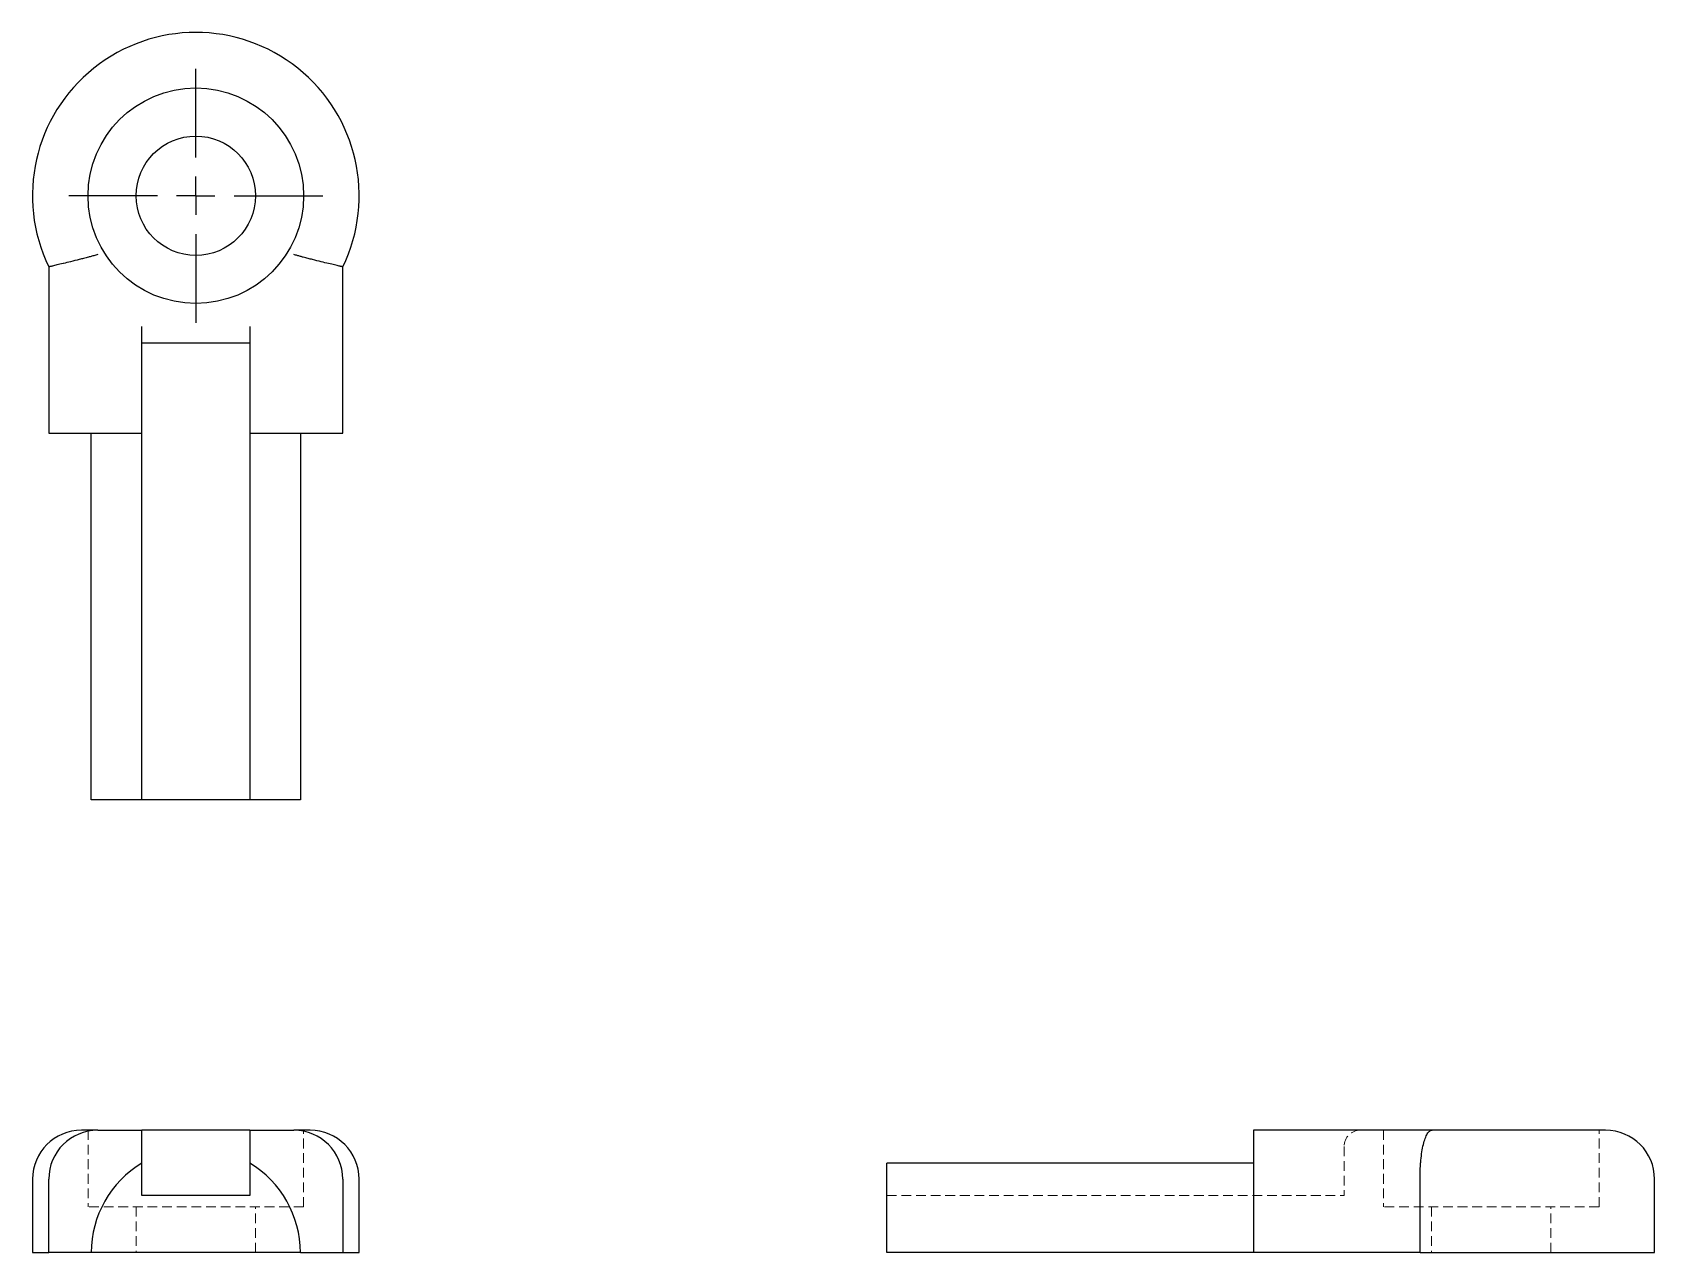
# Model space of a CAD drawing. Header units: millimetres. Extents: x 62 to 273, y 49 to 208.
import ezdxf

# ---------------------------------------------------------------- set-up
doc = ezdxf.new("R2010")
doc.units = ezdxf.units.MM
doc.linetypes.add('HIDDEN', pattern=[1.905, 1.27, -0.635])
doc.layers.add('10', color=7, linetype='Continuous')

# ---------------------------------------------------------------- blocks, each defined once
blk = doc.blocks.new('SW_CENTERMARKSYMBOL_0')
at = {"layer": '10', "color": 0}
for p, q in [((0, 5), (0, 16.54)), ((0, 0), (0, 2.5)), ((-5, 0), (-16.54, 0)), ((0, 0), (-2.5, 0)), ((0, 0), (0, -2.5)), ((0, 0), (2.5, 0)), ((5, 0), (16.54, 0)), ((0, -5), (0, -16.54))]:
    blk.add_line(p, q, dxfattribs=at)

msp = doc.modelspace()

# ---------------------------------------------------------------- linework, layer by layer
at = {"color": 7, "linetype": 'Continuous', "lineweight": 25}
for p, q in [((63.85, 177.45), (63.85, 155.77)), ((102.15, 155.77), (102.15, 177.45)), ((75.98, 155.77), (75.98, 169.7)), ((90.02, 169.7), (90.02, 155.77)), ((75.98, 167.57), (90.02, 167.57)), ((69.38, 108), (69.38, 155.77)), ((70.23, 155.77), (75.98, 155.77)), ((75.98, 108), (75.98, 155.77)), ((90.02, 155.77), (95.77, 155.77)), ((90.02, 155.77), (90.02, 108)), ((96.62, 155.77), (96.62, 108)), ((75.98, 108), (69.38, 108)), ((90.02, 108), (75.98, 108)), ((96.62, 108), (90.02, 108)), ((70.23, 64.98), (68.11, 64.98)), ((70.23, 64.98), (75.98, 64.98)), ((75.98, 60.69), (75.98, 64.98)), ((90.02, 64.98), (75.98, 64.98)), ((90.02, 64.98), (95.77, 64.98)), ((90.02, 64.98), (90.02, 60.69)), ((97.89, 64.98), (95.77, 64.98)), ((220.77, 64.98), (220.77, 58.59)), ((244.05, 64.98), (220.77, 64.98)), ((266.62, 64.98), (244.05, 64.98)), ((75.98, 56.47), (75.98, 60.69)), ((90.02, 60.69), (90.02, 56.47)), ((173, 49.02), (173, 60.69)), ((220.77, 60.69), (173, 60.69)), ((61.72, 58.59), (61.72, 49.02)), ((63.85, 49.02), (63.85, 58.59)), ((102.15, 58.59), (102.15, 49.02)), ((104.28, 49.02), (104.28, 58.59)), ((220.77, 58.59), (220.77, 49.02)), ((242.45, 49.02), (242.45, 58.59)), ((273, 49.02), (273, 58.59)), ((90.02, 56.47), (75.98, 56.47)), ((61.72, 49.02), (63.85, 49.02)), ((69.38, 49.02), (63.85, 49.02)), ((96.62, 49.02), (69.38, 49.02)), ((96.62, 49.02), (102.15, 49.02)), ((102.15, 49.02), (104.28, 49.02)), ((220.77, 49.02), (173, 49.02)), ((242.45, 49.02), (220.77, 49.02)), ((242.45, 49.02), (273, 49.02))]:
    msp.add_line(p, q, dxfattribs=at)
at = {"color": 7, "linetype": 'HIDDEN', "lineweight": 18}
for p, q in [((68.96, 64.98), (68.96, 54.98)), ((97.04, 54.98), (97.04, 64.98)), ((237.68, 64.98), (237.68, 54.98)), ((265.77, 54.98), (265.77, 64.98)), ((232.57, 62.85), (232.57, 56.47)), ((97.04, 54.98), (68.96, 54.98)), ((75.23, 54.98), (75.23, 49.02)), ((90.77, 49.02), (90.77, 54.98)), ((173, 56.47), (232.57, 56.47)), ((265.77, 54.98), (237.68, 54.98)), ((243.96, 54.98), (243.96, 49.02)), ((259.49, 49.02), (259.49, 54.98))]:
    msp.add_line(p, q, dxfattribs=at)
at = {"color": 7, "linetype": 'Continuous', "lineweight": 25, "flags": 128}
for points in [[(63.85, 155.77), (63.9, 155.77), (64.04, 155.77), (64.27, 155.77), (64.58, 155.77), (64.98, 155.77), (65.46, 155.77), (66, 155.77), (66.61, 155.77), (67.27, 155.77), (67.97, 155.77), (68.71, 155.77), (69.46, 155.77), (70.23, 155.77)], [(95.77, 155.77), (96.54, 155.77), (97.29, 155.77), (98.03, 155.77), (98.73, 155.77), (99.39, 155.77), (100, 155.77), (100.54, 155.77), (101.02, 155.77), (101.42, 155.77), (101.73, 155.77), (101.96, 155.77), (102.1, 155.77), (102.15, 155.77)]]:
    msp.add_lwpolyline(points, dxfattribs=at)
at = {"color": 7, "linetype": 'Continuous', "lineweight": 25}
for radius in [14.04, 7.77]:
    msp.add_circle((83, 186.72), radius, dxfattribs=at)
for centre, radius, start, end in [((83, 186.72), 21.28, 334.1581, 205.8419), ((68.11, 58.59), 6.38, 90, 180), ((70.23, 58.59), 6.38, 90, 180), ((95.77, 58.59), 6.38, 0, 90), ((97.89, 58.59), 6.38, 0, 90), ((266.62, 58.59), 6.38, 0, 90), ((83, 49.02), 13.62, 121.0392, 180), ((83, 49.02), 13.62, 0, 58.9608)]:
    msp.add_arc(centre, radius, start, end, dxfattribs=at)
at = {"color": 7, "linetype": 'HIDDEN', "lineweight": 18}
msp.add_arc((234.7, 62.85), 2.13, 90, 180, dxfattribs=at)
at = {"color": 7, "linetype": 'Continuous', "lineweight": 25}
for points, knots in [([(70.23, 179.05), (70.15, 179.03), (69.97, 178.98), (69.72, 178.91), (69.48, 178.84), (69.24, 178.78), (68.88, 178.68), (68.4, 178.56), (67.61, 178.36), (66.7, 178.13), (66.03, 177.96), (65.43, 177.82), (64.89, 177.69), (64.42, 177.58), (64.16, 177.52), (64.02, 177.49), (63.92, 177.47), (63.86, 177.45), (63.85, 177.45), (63.85, 177.45)], [0, 0, 0, 0, 0.026735, 0.052644, 0.077726, 0.101983, 0.125414, 0.189628, 0.250775, 0.379215, 0.500561, 0.505431, 0.630767, 0.752593, 0.802448, 0.8521, 0.901566, 0.950861, 1, 1, 1, 1]), ([(102.15, 177.45), (102.15, 177.45), (102.15, 177.45), (102.13, 177.45), (102.11, 177.46), (102.07, 177.47), (102.03, 177.48), (101.97, 177.49), (101.91, 177.5), (101.84, 177.52), (101.75, 177.54), (101.54, 177.59), (101.11, 177.69), (100.31, 177.88), (99.34, 178.12), (98.41, 178.35), (97.62, 178.55), (97.08, 178.69), (96.61, 178.82), (96.2, 178.93), (95.91, 179.01), (95.77, 179.05)], [0, 0, 0, 0, 0.0245548, 0.0491466, 0.0737774, 0.0984493, 0.1231641, 0.1479239, 0.1727306, 0.1975861, 0.2224925, 0.2474515, 0.3692721, 0.4946077, 0.6171231, 0.7468078, 0.8085361, 0.8733833, 0.9132541, 0.9554593, 1, 1, 1, 1]), ([(242.45, 58.59), (242.45, 58.68), (242.45, 58.84), (242.45, 59.09), (242.46, 59.34), (242.47, 59.59), (242.48, 59.84), (242.49, 60.09), (242.5, 60.33), (242.52, 60.57), (242.54, 60.81), (242.59, 61.35), (242.69, 62.17), (242.88, 63.13), (243.12, 63.94), (243.35, 64.43), (243.55, 64.71), (243.69, 64.85), (243.82, 64.93), (243.93, 64.97), (244.01, 64.97), (244.05, 64.98)], [0, 0, 0, 0, 0.0245548, 0.0491466, 0.0737774, 0.0984493, 0.1231641, 0.1479239, 0.1727306, 0.1975861, 0.2224925, 0.2474515, 0.3692721, 0.4946077, 0.6171231, 0.7468078, 0.8085361, 0.8733833, 0.9132541, 0.9554593, 1, 1, 1, 1])]:
    msp.add_open_spline(points, degree=3, knots=knots, dxfattribs=at)

# ---------------------------------------------------------------- block references
at = {"layer": '10'}
msp.add_blockref('SW_CENTERMARKSYMBOL_0', (83, 186.72), dxfattribs=at)

doc.saveas('drawing.dxf')
